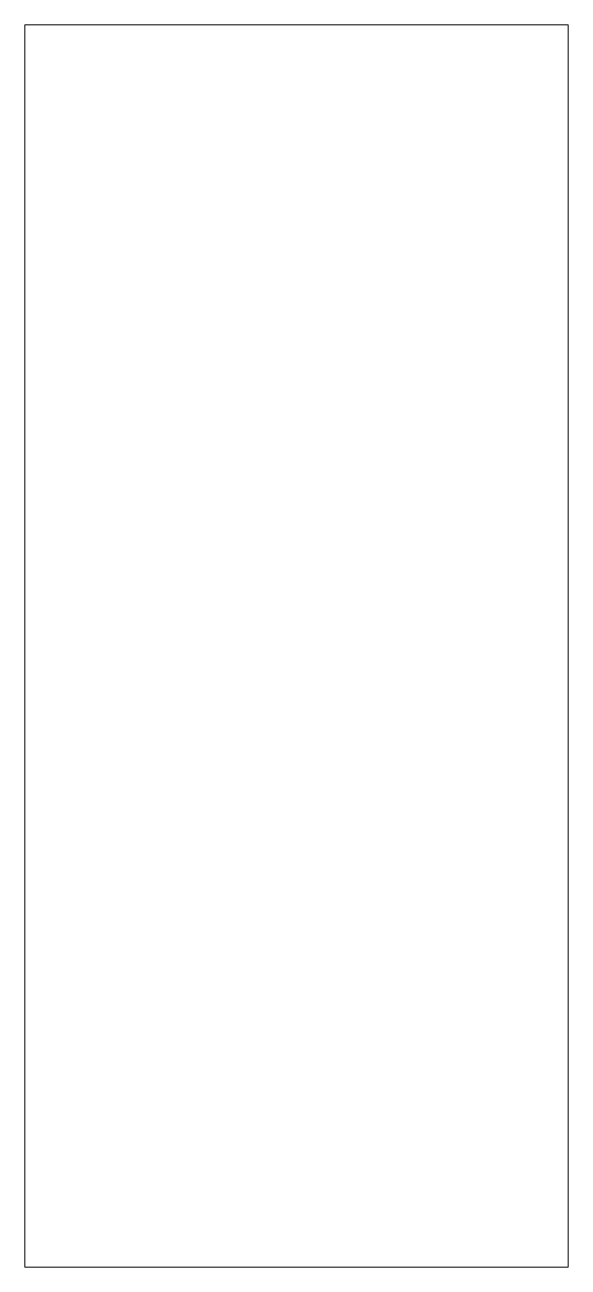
# Model space of a CAD drawing. Header units: millimetres. Extents: x 652.1 to 669.6, y 390.5 to 430.5.
import ezdxf

# ---------------------------------------------------------------- set-up
doc = ezdxf.new("R2010")
doc.units = ezdxf.units.MM

# ---------------------------------------------------------------- blocks, each defined once
blk = doc.blocks.new('A$C3b04a634')
at = {"color": 0, "linetype": 'Continuous', "lineweight": 0}
for p, q in [((-1.963, 10.68), (-41.963, 10.68)), ((-41.963, 10.68), (-41.963, -6.82)), ((-1.963, -6.82), (-1.963, 10.68)), ((-41.963, -6.82), (-1.963, -6.82))]:
    blk.add_line(p, q, dxfattribs=at)
blk = doc.blocks.new('*U6')
at = {"rotation": 90}
blk.add_blockref('A$C3b04a634', (1.93, 21.963), dxfattribs=at)
blk = doc.blocks.new('*U8')
at = {"color": 0, "linetype": 'ByBlock', "lineweight": -2, "transparency": 16777216}
blk.add_blockref('*U6', (0, 0), dxfattribs=at)

msp = doc.modelspace()

# ---------------------------------------------------------------- block references
msp.add_blockref('*U8', (660.888, 410.479))

doc.saveas('drawing.dxf')
